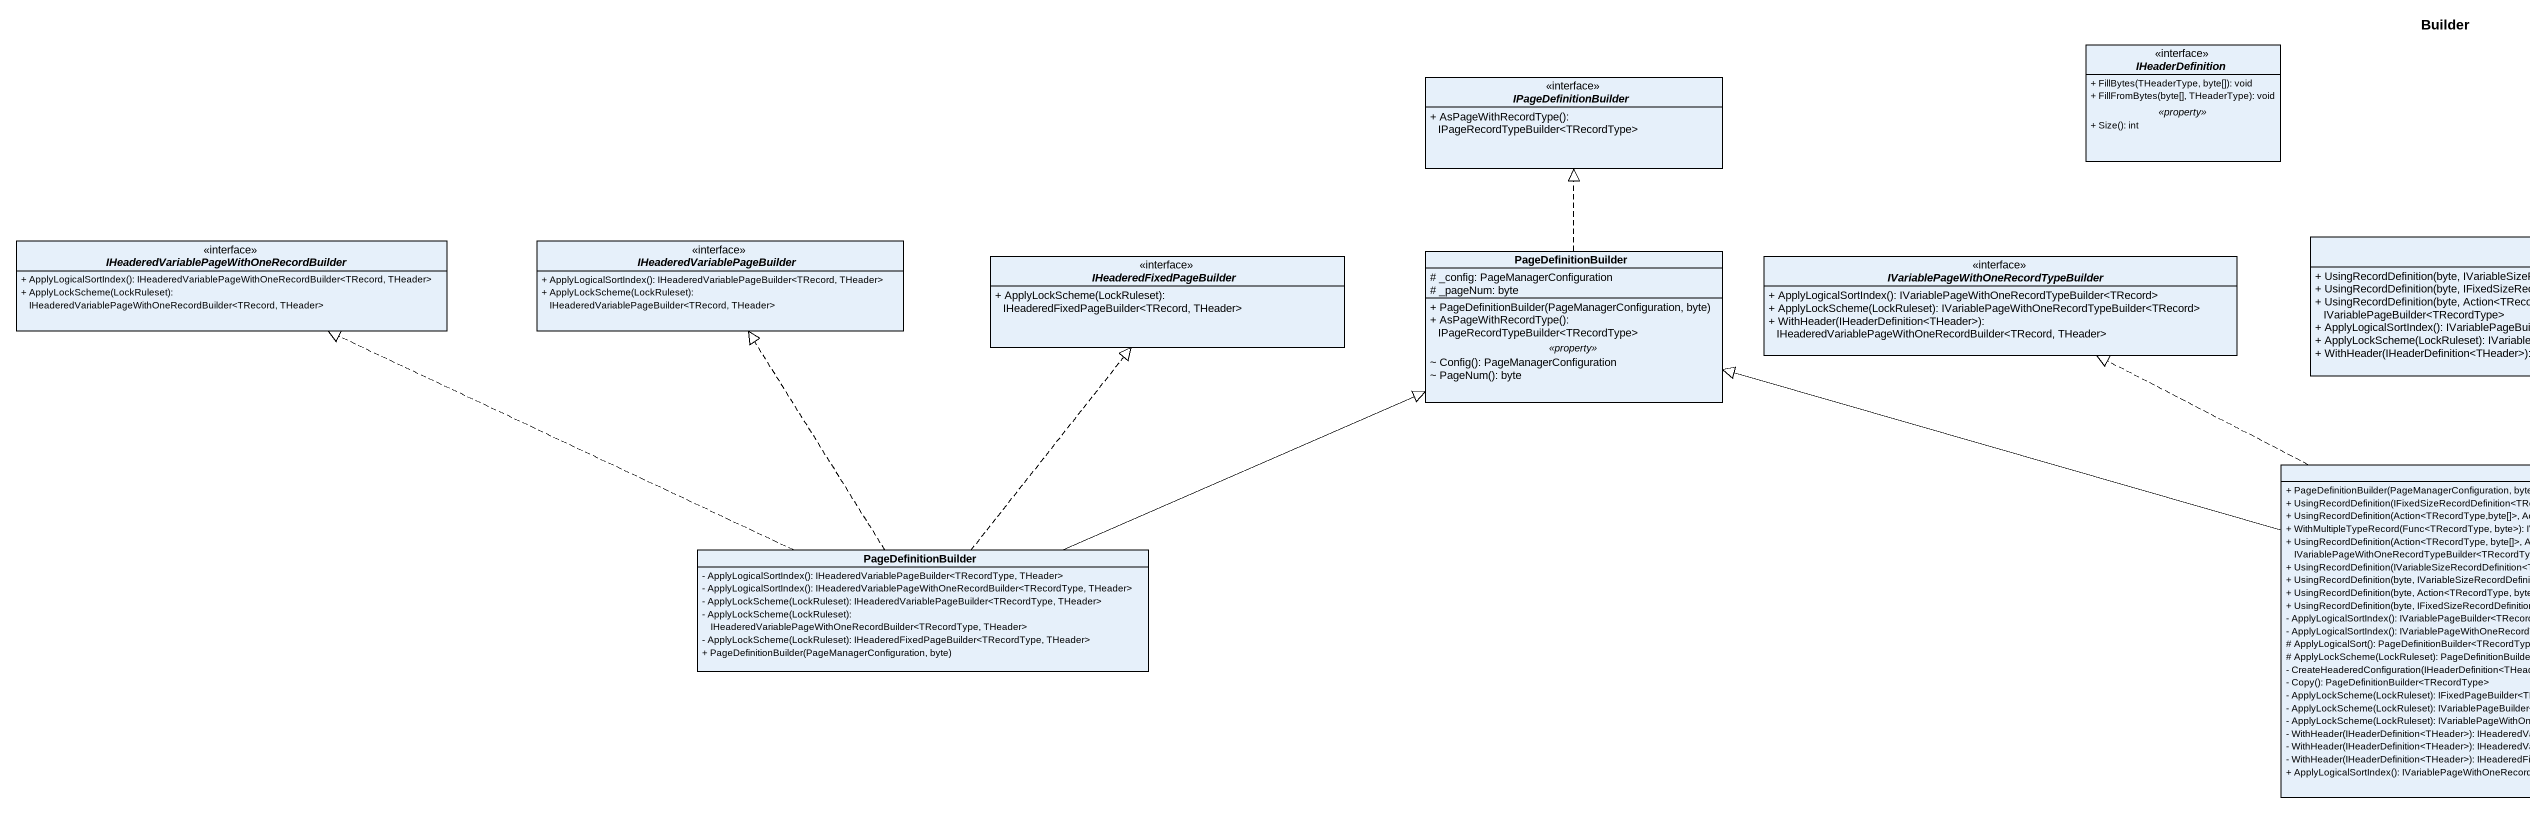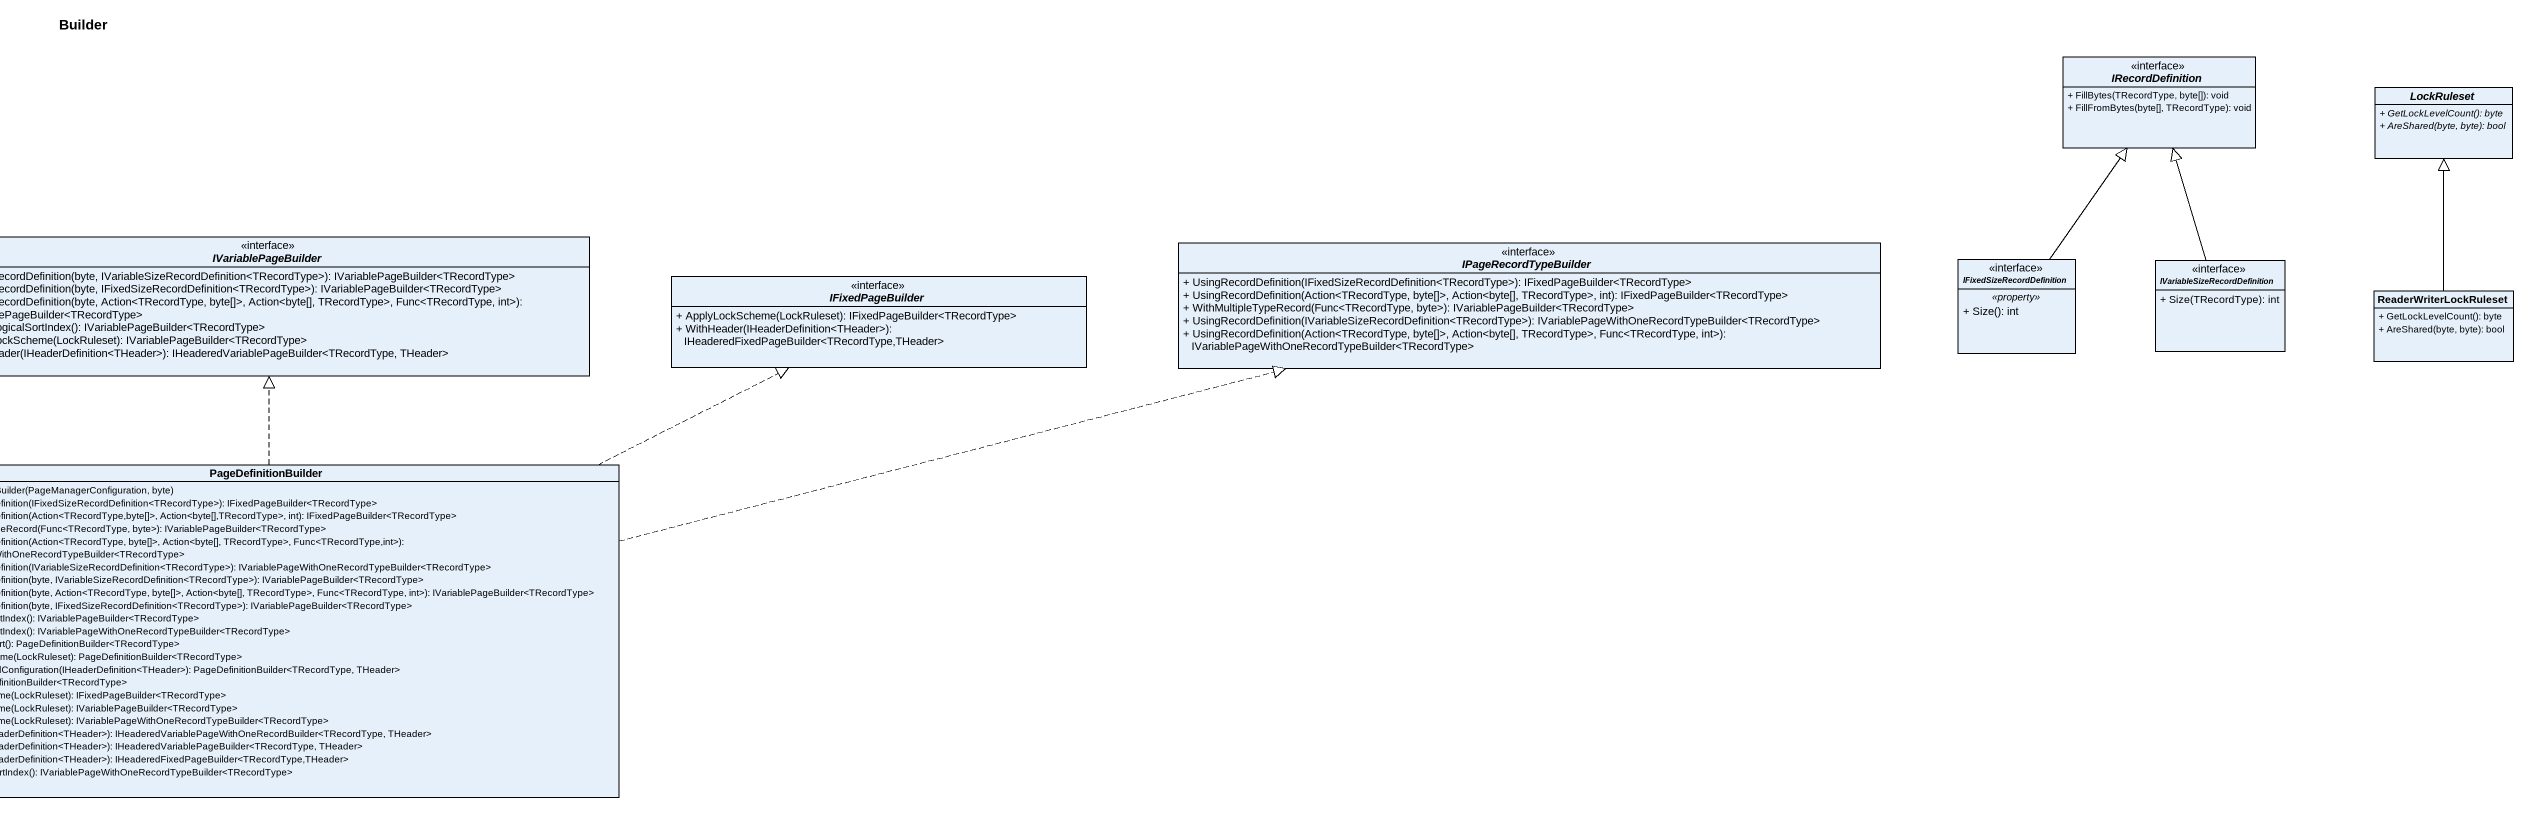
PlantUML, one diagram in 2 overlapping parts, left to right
@startuml
title Builder
hide circle
hide empty members
skinparam classAttributeIconSize 0
interface IPageDefinitionBuilder {
  + AsPageWithRecordType(): IPageRecordTypeBuilder<TRecordType>
}
interface IHeaderDefinition {
  + FillBytes(THeaderType, byte[]): void
  + FillFromBytes(byte[], THeaderType): void
  .. <<property>> ..
  + Size(): int
}
interface IRecordDefinition {
  + FillBytes(TRecordType, byte[]): void
  + FillFromBytes(byte[], TRecordType): void
}
abstract class LockRuleset {
  {abstract} + GetLockLevelCount(): byte
  {abstract} + AreShared(byte, byte): bool
}
interface "IHeaderedVariablePageWithOneRecordBuilder" as IHeaderedVariablePageWithOne {
  + ApplyLogicalSortIndex(): IHeaderedVariablePageWithOneRecordBuilder<TRecord, THeader>
  + ApplyLockScheme(LockRuleset): IHeaderedVariablePageWithOneRecordBuilder<TRecord, THeader>
}
interface IHeaderedVariablePageBuilder {
  + ApplyLogicalSortIndex(): IHeaderedVariablePageBuilder<TRecord, THeader>
  + ApplyLockScheme(LockRuleset): IHeaderedVariablePageBuilder<TRecord, THeader>
}
interface IHeaderedFixedPageBuilder {
  + ApplyLockScheme(LockRuleset): IHeaderedFixedPageBuilder<TRecord, THeader>
}
class PageDefinitionBuilder {
  # _config: PageManagerConfiguration
  # _pageNum: byte
  --
  + PageDefinitionBuilder(PageManagerConfiguration, byte)
  + AsPageWithRecordType(): IPageRecordTypeBuilder<TRecordType>
  .. <<property>> ..
  ~ Config(): PageManagerConfiguration
  ~ PageNum(): byte
}
interface "IVariablePageWithOneRecordTypeBuilder" as IVariablePageWithOneRecordTy {
  + ApplyLogicalSortIndex(): IVariablePageWithOneRecordTypeBuilder<TRecord>
  + ApplyLockScheme(LockRuleset): IVariablePageWithOneRecordTypeBuilder<TRecord>
  + WithHeader(IHeaderDefinition<THeader>): IHeaderedVariablePageWithOneRecordBuilder<TRecord, THeader>
}
interface IVariablePageBuilder {
  + UsingRecordDefinition(byte, IVariableSizeRecordDefinition<TRecordType>): IVariablePageBuilder<TRecordType>
  + UsingRecordDefinition(byte, IFixedSizeRecordDefinition<TRecordType>): IVariablePageBuilder<TRecordType>
  + UsingRecordDefinition(byte, Action<TRecordType, byte[]>, Action<byte[], TRecordType>, Func<TRecordType, int>): IVariablePageBuilder<TRecordType>
  + ApplyLogicalSortIndex(): IVariablePageBuilder<TRecordType>
  + ApplyLockScheme(LockRuleset): IVariablePageBuilder<TRecordType>
  + WithHeader(IHeaderDefinition<THeader>): IHeaderedVariablePageBuilder<TRecordType, THeader>
}
interface IPageRecordTypeBuilder {
  + UsingRecordDefinition(IFixedSizeRecordDefinition<TRecordType>): IFixedPageBuilder<TRecordType>
  + UsingRecordDefinition(Action<TRecordType, byte[]>, Action<byte[], TRecordType>, int): IFixedPageBuilder<TRecordType>
  + WithMultipleTypeRecord(Func<TRecordType, byte>): IVariablePageBuilder<TRecordType>
  + UsingRecordDefinition(IVariableSizeRecordDefinition<TRecordType>): IVariablePageWithOneRecordTypeBuilder<TRecordType>
  + UsingRecordDefinition(Action<TRecordType, byte[]>, Action<byte[], TRecordType>, Func<TRecordType, int>): IVariablePageWithOneRecordTypeBuilder<TRecordType>
}
interface IFixedSizeRecordDefinition {
  .. <<property>> ..
  + Size(): int
}
interface "IVariableSizeRecordDefinition" as IVariableSizeRecordDefinitio {
  + Size(TRecordType): int
}
interface IFixedPageBuilder {
  + ApplyLockScheme(LockRuleset): IFixedPageBuilder<TRecordType>
  + WithHeader(IHeaderDefinition<THeader>): IHeaderedFixedPageBuilder<TRecordType,THeader>
}
class ReaderWriterLockRuleset {
  + GetLockLevelCount(): byte
  + AreShared(byte, byte): bool
}
class "PageDefinitionBuilder" as PageDefinitionBuilder_2 {
  + PageDefinitionBuilder(PageManagerConfiguration, byte)
  + UsingRecordDefinition(IFixedSizeRecordDefinition<TRecordType>): IFixedPageBuilder<TRecordType>
  + UsingRecordDefinition(Action<TRecordType,byte[]>, Action<byte[],TRecordType>, int): IFixedPageBuilder<TRecordType>
  + WithMultipleTypeRecord(Func<TRecordType, byte>): IVariablePageBuilder<TRecordType>
  + UsingRecordDefinition(Action<TRecordType, byte[]>, Action<byte[], TRecordType>, Func<TRecordType,int>): IVariablePageWithOneRecordTypeBuilder<TRecordType>
  + UsingRecordDefinition(IVariableSizeRecordDefinition<TRecordType>): IVariablePageWithOneRecordTypeBuilder<TRecordType>
  + UsingRecordDefinition(byte, IVariableSizeRecordDefinition<TRecordType>): IVariablePageBuilder<TRecordType>
  + UsingRecordDefinition(byte, Action<TRecordType, byte[]>, Action<byte[], TRecordType>, Func<TRecordType, int>): IVariablePageBuilder<TRecordType>
  + UsingRecordDefinition(byte, IFixedSizeRecordDefinition<TRecordType>): IVariablePageBuilder<TRecordType>
  - ApplyLogicalSortIndex(): IVariablePageBuilder<TRecordType>
  - ApplyLogicalSortIndex(): IVariablePageWithOneRecordTypeBuilder<TRecordType>
  # ApplyLogicalSort(): PageDefinitionBuilder<TRecordType>
  # ApplyLockScheme(LockRuleset): PageDefinitionBuilder<TRecordType>
  - CreateHeaderedConfiguration(IHeaderDefinition<THeader>): PageDefinitionBuilder<TRecordType, THeader>
  - Copy(): PageDefinitionBuilder<TRecordType>
  - ApplyLockScheme(LockRuleset): IFixedPageBuilder<TRecordType>
  - ApplyLockScheme(LockRuleset): IVariablePageBuilder<TRecordType>
  - ApplyLockScheme(LockRuleset): IVariablePageWithOneRecordTypeBuilder<TRecordType>
  - WithHeader(IHeaderDefinition<THeader>): IHeaderedVariablePageWithOneRecordBuilder<TRecordType, THeader>
  - WithHeader(IHeaderDefinition<THeader>): IHeaderedVariablePageBuilder<TRecordType, THeader>
  - WithHeader(IHeaderDefinition<THeader>): IHeaderedFixedPageBuilder<TRecordType,THeader>
  + ApplyLogicalSortIndex(): IVariablePageWithOneRecordTypeBuilder<TRecordType>
}
class "PageDefinitionBuilder" as PageDefinitionBuilder_3 {
  - ApplyLogicalSortIndex(): IHeaderedVariablePageBuilder<TRecordType, THeader>
  - ApplyLogicalSortIndex(): IHeaderedVariablePageWithOneRecordBuilder<TRecordType, THeader>
  - ApplyLockScheme(LockRuleset): IHeaderedVariablePageBuilder<TRecordType, THeader>
  - ApplyLockScheme(LockRuleset): IHeaderedVariablePageWithOneRecordBuilder<TRecordType, THeader>
  - ApplyLockScheme(LockRuleset): IHeaderedFixedPageBuilder<TRecordType, THeader>
  + PageDefinitionBuilder(PageManagerConfiguration, byte)
}
PageDefinitionBuilder .up.|> IPageDefinitionBuilder
IFixedSizeRecordDefinition -up-|> IRecordDefinition
IVariableSizeRecordDefinitio -up-|> IRecordDefinition
ReaderWriterLockRuleset -up-|> LockRuleset
PageDefinitionBuilder_2 -left-|> PageDefinitionBuilder
PageDefinitionBuilder_2 .left.|> IVariablePageWithOneRecordTy
PageDefinitionBuilder_2 .up.|> IVariablePageBuilder
PageDefinitionBuilder_2 .right.|> IPageRecordTypeBuilder
PageDefinitionBuilder_2 .right.|> IFixedPageBuilder
PageDefinitionBuilder_3 .left.|> IHeaderedVariablePageWithOne
PageDefinitionBuilder_3 .up.|> IHeaderedVariablePageBuilder
PageDefinitionBuilder_3 .up.|> IHeaderedFixedPageBuilder
PageDefinitionBuilder_3 -right-|> PageDefinitionBuilder
@enduml
